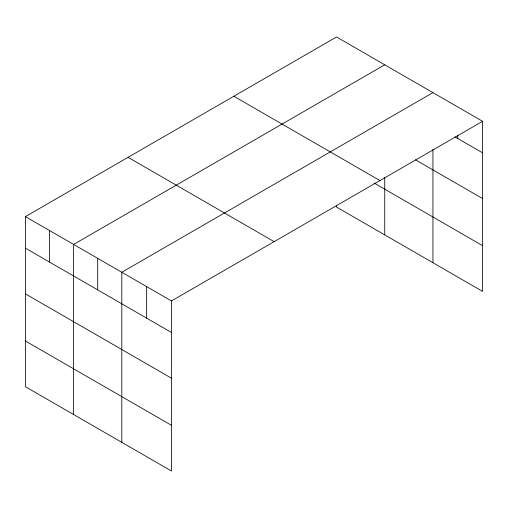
<?xml version="1.0" encoding="UTF-8"?>
<svg xmlns="http://www.w3.org/2000/svg" width="508" height="508" viewBox="0 0 508 508"><rect width="100%" height="100%" fill="white"/><g stroke="black" fill="none" stroke-linecap="round" stroke-linejoin="round"><path stroke-width="0.76" d="M482.6 121.304L171.469 300.933L171.469 471.024L25.4 386.696L25.4 216.605L336.531 36.976L482.6 121.304L482.6 291.395L336.531 207.067L336.531 205.486M384.734 64.802L73.603 244.431L73.603 414.522M432.937 92.634L121.806 272.263L121.806 442.354M455.085 136.963L482.6 152.844M415.531 159.849L482.6 198.571M233.858 96.253L379.927 180.581M374.021 182.988L482.6 245.675M128.073 157.328L274.142 241.656M25.4 216.605L171.469 300.933M25.4 248.145L171.469 332.48M25.4 293.865L171.469 378.2M25.4 340.976L171.469 425.304M457.772 135.357L457.772 138.513M432.937 149.403L432.937 262.725M384.734 177.394L384.734 234.893M146.634 286.601L146.634 318.141M97.701 258.35L97.701 289.89M49.498 230.518L49.498 262.058"/></g></svg>
